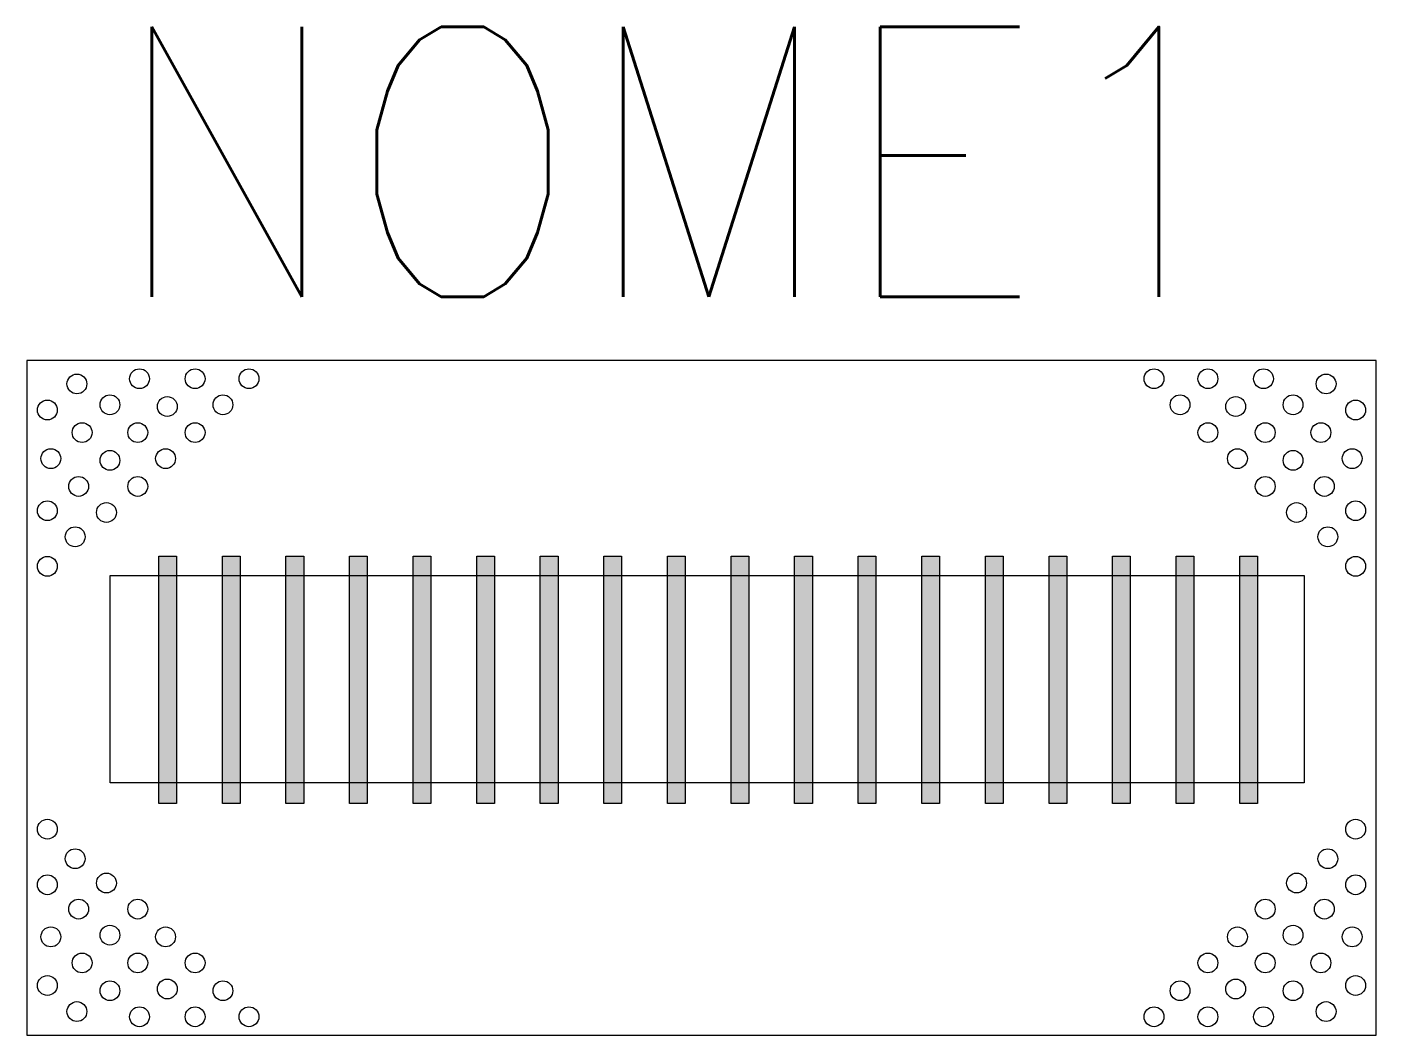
# Model space of a CAD drawing. Header units: millimetres. Extents: x 0 to 8, y -4 to 1.98.
import ezdxf
from ezdxf.enums import TextEntityAlignment as Align

# ---------------------------------------------------------------- set-up
doc = ezdxf.new("R2010")
doc.units = ezdxf.units.MM
doc.styles.add('ROMANS', font='romans', dxfattribs={"height": 2})

msp = doc.modelspace()

# ---------------------------------------------------------------- hatches: boundary and pattern name
h = msp.add_hatch(color=7)
h.paths.add_polyline_path([(0.7816, -1.1606), (0.8866, -1.1606), (0.8866, -2.6267), (0.7816, -2.6267)])
h.paths.add_polyline_path([(1.1587, -1.1606), (1.2637, -1.1606), (1.2637, -2.6267), (1.1587, -2.6267)])
h.paths.add_polyline_path([(1.5358, -1.1606), (1.6408, -1.1606), (1.6408, -2.6267), (1.5358, -2.6267)])
h.paths.add_polyline_path([(1.9129, -1.1606), (2.0178, -1.1606), (2.0178, -2.6267), (1.9129, -2.6267)])
h.paths.add_polyline_path([(2.2899, -1.1606), (2.3949, -1.1606), (2.3949, -2.6267), (2.2899, -2.6267)])
h.paths.add_polyline_path([(2.667, -1.1606), (2.772, -1.1606), (2.772, -2.6267), (2.667, -2.6267)])
h.paths.add_polyline_path([(7.192, -1.1606), (7.297, -1.1606), (7.297, -2.6267), (7.192, -2.6267)])
h.paths.add_polyline_path([(6.8149, -1.1606), (6.9199, -1.1606), (6.9199, -2.6267), (6.8149, -2.6267)])
h.paths.add_polyline_path([(6.4379, -1.1606), (6.5428, -1.1606), (6.5428, -2.6267), (6.4379, -2.6267)])
h.paths.add_polyline_path([(6.0608, -1.1606), (6.1658, -1.1606), (6.1658, -2.6267), (6.0608, -2.6267)])
h.paths.add_polyline_path([(5.6837, -1.1606), (5.7887, -1.1606), (5.7887, -2.6267), (5.6837, -2.6267)])
h.paths.add_polyline_path([(5.3066, -1.1606), (5.4116, -1.1606), (5.4116, -2.6267), (5.3066, -2.6267)])
h.paths.add_polyline_path([(4.9295, -1.1606), (5.0345, -1.1606), (5.0345, -2.6267), (4.9295, -2.6267)])
h.paths.add_polyline_path([(4.5524, -1.1606), (4.6574, -1.1606), (4.6574, -2.6267), (4.5524, -2.6267)])
h.paths.add_polyline_path([(4.1754, -1.1606), (4.2803, -1.1606), (4.2803, -2.6267), (4.1754, -2.6267)])
h.paths.add_polyline_path([(3.7983, -1.1606), (3.9033, -1.1606), (3.9033, -2.6267), (3.7983, -2.6267)])
h.paths.add_polyline_path([(3.4212, -1.1606), (3.5262, -1.1606), (3.5262, -2.6267), (3.4212, -2.6267)])
h.paths.add_polyline_path([(3.0441, -1.1606), (3.1491, -1.1606), (3.1491, -2.6267), (3.0441, -2.6267)])

# ---------------------------------------------------------------- linework, layer by layer
at = {"color": 7}
for points in [[(0, 0), (0, -4), (8, -4), (8, 0)], [(0.7816, -1.1606), (0.8866, -1.1606), (0.8866, -2.6267), (0.7816, -2.6267)], [(1.1587, -1.1606), (1.2637, -1.1606), (1.2637, -2.6267), (1.1587, -2.6267)], [(1.5358, -1.1606), (1.6408, -1.1606), (1.6408, -2.6267), (1.5358, -2.6267)], [(1.9129, -1.1606), (2.0178, -1.1606), (2.0178, -2.6267), (1.9129, -2.6267)], [(2.2899, -1.1606), (2.3949, -1.1606), (2.3949, -2.6267), (2.2899, -2.6267)], [(2.667, -1.1606), (2.772, -1.1606), (2.772, -2.6267), (2.667, -2.6267)], [(3.0441, -1.1606), (3.1491, -1.1606), (3.1491, -2.6267), (3.0441, -2.6267)], [(3.4212, -1.1606), (3.5262, -1.1606), (3.5262, -2.6267), (3.4212, -2.6267)], [(3.7983, -1.1606), (3.9033, -1.1606), (3.9033, -2.6267), (3.7983, -2.6267)], [(4.1754, -1.1606), (4.2803, -1.1606), (4.2803, -2.6267), (4.1754, -2.6267)], [(4.5524, -1.1606), (4.6574, -1.1606), (4.6574, -2.6267), (4.5524, -2.6267)], [(4.9295, -1.1606), (5.0345, -1.1606), (5.0345, -2.6267), (4.9295, -2.6267)], [(5.3066, -1.1606), (5.4116, -1.1606), (5.4116, -2.6267), (5.3066, -2.6267)], [(5.6837, -1.1606), (5.7887, -1.1606), (5.7887, -2.6267), (5.6837, -2.6267)], [(6.0608, -1.1606), (6.1658, -1.1606), (6.1658, -2.6267), (6.0608, -2.6267)], [(6.4379, -1.1606), (6.5428, -1.1606), (6.5428, -2.6267), (6.4379, -2.6267)], [(6.8149, -1.1606), (6.9199, -1.1606), (6.9199, -2.6267), (6.8149, -2.6267)], [(7.192, -1.1606), (7.297, -1.1606), (7.297, -2.6267), (7.192, -2.6267)], [(0.493, -1.2759), (7.5738, -1.2759), (7.5738, -2.5041), (0.493, -2.5041)]]:
    msp.add_lwpolyline(points, close=True, dxfattribs=at)
for centre in [(0.6672, -0.1082), (0.997, -0.1082), (1.3166, -0.1082), (6.6834, -0.1082), (7.003, -0.1082), (7.3328, -0.1082), (0.2961, -0.1391), (7.7039, -0.1391), (0.1208, -0.2936), (0.4919, -0.2627), (0.8321, -0.273), (1.162, -0.2627), (6.838, -0.2627), (7.1679, -0.273), (7.5081, -0.2627), (7.8792, -0.2936), (0.327, -0.4275), (0.6569, -0.4275), (0.997, -0.4275), (7.003, -0.4275), (7.3431, -0.4275), (7.673, -0.4275), (0.1415, -0.582), (0.4919, -0.5923), (0.8218, -0.582), (7.1782, -0.582), (7.5081, -0.5923), (7.8585, -0.582), (0.3064, -0.7468), (0.6569, -0.7468), (7.3431, -0.7468), (7.6936, -0.7468), (0.1208, -0.891), (0.4713, -0.9013), (7.5287, -0.9013), (7.8792, -0.891), (0.2858, -1.0455), (7.7142, -1.0455), (0.1208, -1.2206), (7.8792, -1.2206), (0.1208, -2.7794), (7.8792, -2.7794), (0.2858, -2.9545), (7.7142, -2.9545), (0.4713, -3.0987), (7.5287, -3.0987), (0.1208, -3.109), (7.8792, -3.109), (0.3064, -3.2532), (0.6569, -3.2532), (7.3431, -3.2532), (7.6936, -3.2532), (0.1415, -3.418), (0.4919, -3.4077), (0.8218, -3.418), (7.1782, -3.418), (7.5081, -3.4077), (7.8585, -3.418), (0.327, -3.5725), (0.6569, -3.5725), (0.997, -3.5725), (7.003, -3.5725), (7.3431, -3.5725), (7.673, -3.5725), (0.1208, -3.7064), (0.4919, -3.7373), (0.8321, -3.727), (1.162, -3.7373), (6.838, -3.7373), (7.1679, -3.727), (7.5081, -3.7373), (7.8792, -3.7064), (0.2961, -3.8609), (0.6672, -3.8918), (0.997, -3.8918), (1.3166, -3.8918), (6.6834, -3.8918), (7.003, -3.8918), (7.3328, -3.8918), (7.7039, -3.8609)]:
    msp.add_circle(centre, 0.0588, dxfattribs=at)

# ---------------------------------------------------------------- texts
at = {"color": 9, "style": 'ROMANS', "width": 0.910446}
msp.add_attdef('NOME1', text='', height=1.6, dxfattribs=at).set_placement((0.4859, 0.3777), (7.2839, 0.3777), align=Align.FIT)

doc.saveas('drawing.dxf')
